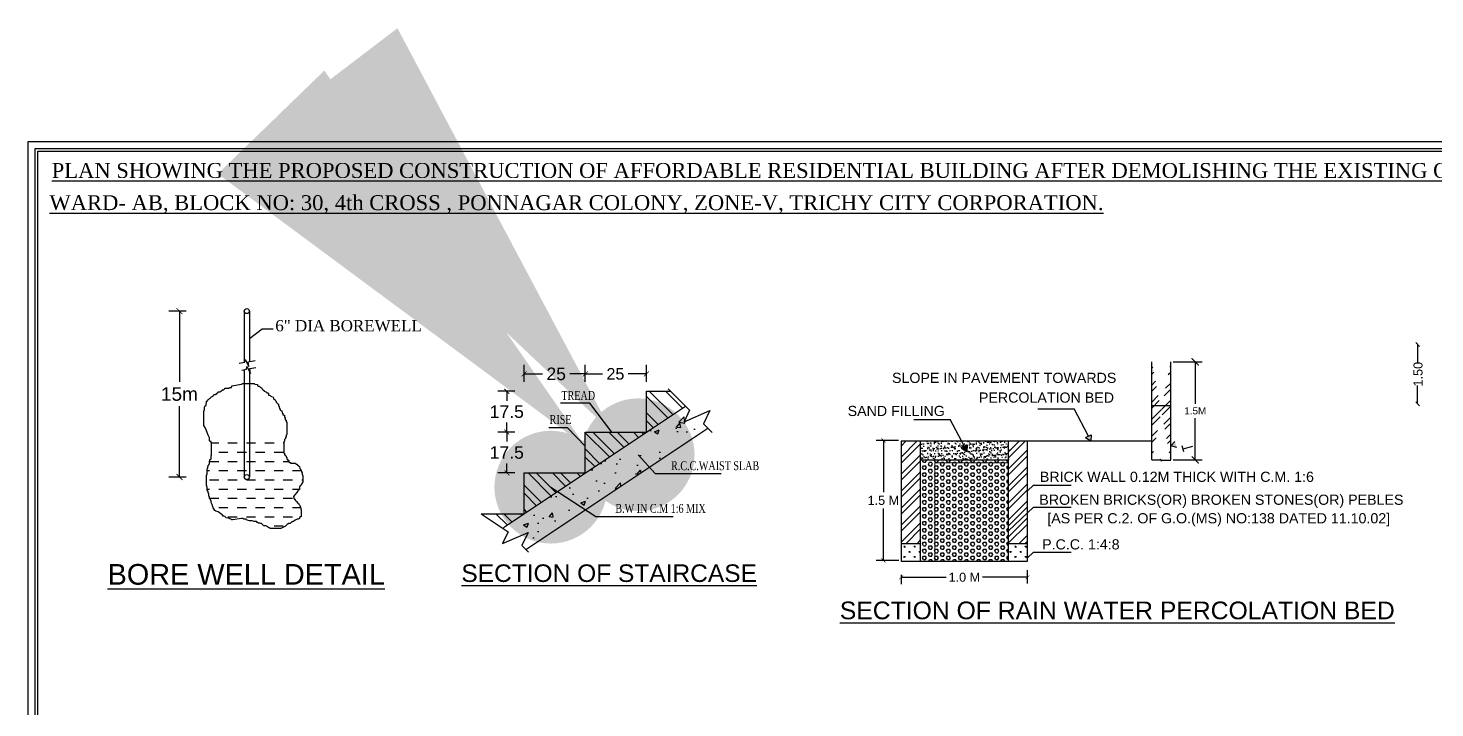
# Model space of a CAD drawing. Header units: metres. Extents: x -132 to 144, y -80 to -15.
# Drawn here: x -81.39 to -45.62, y -32.36 to -15.07 of the extents above; entities that cross this region are included whole.
import ezdxf
from ezdxf.enums import TextEntityAlignment as Align

# ---------------------------------------------------------------- set-up
doc = ezdxf.new("R2010")
doc.units = ezdxf.units.M
doc.header["$MEASUREMENT"] = 0
doc.header["$PDMODE"] = 3
doc.layers.get('0').update_dxf_attribs({"lineweight": 5})
doc.layers.get('DEFPOINTS').update_dxf_attribs({"lineweight": 5})
doc.layers.add('MAIN_GATE', color=57, linetype='Continuous')
doc.styles.add('Isa-', font='times.ttf')
doc.styles.add('ROMANS', font='times.ttf')
doc.styles.get("Standard").update_dxf_attribs({"font": 'arial.ttf'})
doc.styles.add('STYLE2', font='times.ttf')
doc.dimstyles.get("Standard").update_dxf_attribs({"dimtxt": 0.18, "dimasz": 0.18, "dimexe": 0.18, "dimexo": 0.0625, "dimgap": 0.09, "dimtad": 0, "dimtih": 1, "dimtoh": 1, "dimdec": 4, "dimzin": 0, "dimdsep": 46, "dimtxsty": 'Standard', "dimcen": 0.09, "dimadec": 0, "dimazin": 0, "dimtfac": 1, "dimtdec": 4, "dimtofl": 0, "dimtmove": 0, "dimatfit": 3, "dimfxl": 0, "dimtolj": 1, "dimtzin": 0, "dimarcsym": 0})
doc.dimstyles.new('STANDARD$0', dxfattribs={"dimtxt": 0.5, "dimasz": 0.1, "dimexe": 2, "dimexo": 2, "dimgap": 0, "dimtad": 0, "dimzin": 0, "dimdsep": 46, "dimtxsty": 'Standard', "dimblk": 'OBLIQUE', "dimcen": -0.0625, "dimse1": 1, "dimse2": 1, "dimclrd": 3, "dimclre": 9, "dimadec": 0, "dimazin": 0, "dimtfac": 1, "dimtix": 1, "dimtofl": 0, "dimtmove": 2, "dimatfit": 3, "dimldrblk": 'OBLIQUE', "dimfxl": 0, "dimtolj": 1, "dimtzin": 0, "dimarcsym": 0})
doc.dimstyles.new('STANDARD_WS', dxfattribs={"dimtxt": 0.18, "dimasz": 0.18, "dimexe": 0.18, "dimexo": 0.0625, "dimgap": 0.09, "dimtad": 0, "dimtih": 1, "dimtoh": 1, "dimdec": 4, "dimzin": 0, "dimdsep": 46, "dimtxsty": 'Standard', "dimcen": 0.09, "dimadec": 0, "dimazin": 0, "dimtfac": 1, "dimtdec": 4, "dimtofl": 0, "dimtmove": 0, "dimatfit": 3, "dimfxl": 0, "dimtolj": 1, "dimtzin": 0, "dimarcsym": 0})

# ---------------------------------------------------------------- blocks, each defined once
blk = doc.blocks.new('_ARCHTICK')
at = {"color": 0, "linetype": 'ByBlock', "const_width": 0.15}
blk.add_lwpolyline([(-0.5, -0.5), (0.5, 0.5)], dxfattribs=at)
blk = doc.blocks.new('*D140')
at = {"color": 0, "lineweight": -2}
for p, q in [((-59.257, -25.555), (-59.824, -25.555)), ((-59.644, -25.555), (-59.644, -26.874)), ((-59.644, -28.609), (-59.644, -27.289)), ((-59.254, -28.609), (-59.824, -28.609))]:
    blk.add_line(p, q, dxfattribs=at)
at = {"layer": 'DEFPOINTS', "color": 0}
for p in [(-59.644, -25.555), (-59.195, -25.555), (-59.191, -28.609)]:
    blk.add_point(p, dxfattribs=at)
at = {"color": 0, "lineweight": -2, "xscale": 0.1, "yscale": 0.1, "zscale": 0.1}
for p, rotation in [((-59.644, -25.555), 90), ((-59.644, -28.609), 270)]:
    blk.add_blockref('_ARCHTICK', p, dxfattribs=dict(at, rotation=rotation))
at = {"color": 3, "lineweight": -3, "insert": (-59.644, -27.082), "char_height": 0.23, "attachment_point": 5}
blk.add_mtext('\\A1;1.5 M', dxfattribs=at)
blk = doc.blocks.new('*D141')
at = {"color": 0, "lineweight": -2}
for p, q in [((-55.978, -29.193), (-55.978, -28.856)), ((-59.192, -28.974), (-59.192, -29.216)), ((-59.192, -29.036), (-58.047, -29.036)), ((-55.978, -29.036), (-57.123, -29.036))]:
    blk.add_line(p, q, dxfattribs=at)
at = {"layer": 'DEFPOINTS', "color": 0}
for p in [(-59.192, -28.911), (-55.978, -29.036), (-55.978, -29.255)]:
    blk.add_point(p, dxfattribs=at)
at = {"color": 0, "lineweight": -2, "xscale": 0.1, "yscale": 0.1, "zscale": 0.1, "rotation": 180}
blk.add_blockref('_ARCHTICK', (-59.192, -29.036), dxfattribs=at)
at = {"color": 0, "lineweight": -2, "xscale": 0.1, "yscale": 0.1, "zscale": 0.1}
blk.add_blockref('_ARCHTICK', (-55.978, -29.036), dxfattribs=at)
at = {"color": 3, "lineweight": -3, "insert": (-57.585, -29.036), "char_height": 0.23, "attachment_point": 5}
blk.add_mtext('\\A1;1.0 M', dxfattribs=at)
blk = doc.blocks.new('*D142')
at = {"color": 0, "lineweight": -2}
for p, q in [((-52.276, -23.558), (-51.535, -23.558)), ((-51.715, -23.558), (-51.715, -24.624)), ((-51.715, -26.054), (-51.715, -24.988)), ((-52.276, -26.054), (-51.535, -26.054))]:
    blk.add_line(p, q, dxfattribs=at)
at = {"layer": 'DEFPOINTS', "color": 0}
for p in [(-52.339, -23.558), (-52.339, -26.054), (-51.715, -26.054)]:
    blk.add_point(p, dxfattribs=at)
at = {"color": 0, "lineweight": -2, "xscale": 0.18, "yscale": 0.18, "zscale": 0.18}
for p, rotation in [((-51.715, -23.558), 90), ((-51.715, -26.054), 270)]:
    blk.add_blockref('_ARCHTICK', p, dxfattribs=dict(at, rotation=rotation))
at = {"color": 0, "lineweight": -3, "insert": (-51.715, -24.806), "char_height": 0.18, "attachment_point": 5}
blk.add_mtext('\\A1;1.5M', dxfattribs=at)
blk = doc.blocks.new('*D21')
at = {"color": 0, "lineweight": -2}
for p, q in [((788.183, -77.26), (787.846, -77.26)), ((788.026, -77.26), (788.026, -77.449)), ((788.026, -78.074), (788.026, -77.885)), ((788.183, -78.074), (787.846, -78.074))]:
    blk.add_line(p, q, dxfattribs=at)
at = {"layer": 'DEFPOINTS', "color": 0}
for p in [(788.026, -77.26), (788.246, -77.26), (788.246, -78.074)]:
    blk.add_point(p, dxfattribs=at)
at = {"color": 0, "lineweight": -2, "xscale": 0.1, "yscale": 0.1, "zscale": 0.1}
for p, rotation in [((788.026, -77.26), 90), ((788.026, -78.074), 270)]:
    blk.add_blockref('_ARCHTICK', p, dxfattribs=dict(at, rotation=rotation))
at = {"color": 3, "lineweight": 25, "insert": (788.026, -77.667), "char_height": 0.25, "attachment_point": 5}
blk.add_mtext('\\A1;17.5', dxfattribs=at)
blk = doc.blocks.new('*D22')
at = {"color": 0, "lineweight": -2}
for p, q in [((788.183, -78.074), (787.846, -78.074)), ((788.026, -78.074), (788.026, -78.263)), ((788.026, -78.887), (788.026, -78.698)), ((788.183, -78.887), (787.846, -78.887))]:
    blk.add_line(p, q, dxfattribs=at)
at = {"layer": 'DEFPOINTS', "color": 0}
for p in [(788.026, -78.074), (788.246, -78.074), (788.246, -78.887)]:
    blk.add_point(p, dxfattribs=at)
at = {"color": 0, "lineweight": -2, "xscale": 0.1, "yscale": 0.1, "zscale": 0.1}
for p, rotation in [((788.026, -78.074), 90), ((788.026, -78.887), 270)]:
    blk.add_blockref('_ARCHTICK', p, dxfattribs=dict(at, rotation=rotation))
at = {"color": 3, "lineweight": 25, "insert": (788.026, -78.481), "char_height": 0.25, "attachment_point": 5}
blk.add_mtext('\\A1;17.5', dxfattribs=at)
blk = doc.blocks.new('*D23')
at = {"color": 0, "lineweight": -2}
for p, q in [((789.591, -77.07), (789.591, -76.733)), ((790.811, -77.07), (790.811, -76.733)), ((789.591, -76.913), (789.934, -76.913)), ((790.811, -76.913), (790.449, -76.913))]:
    blk.add_line(p, q, dxfattribs=at)
at = {"layer": 'DEFPOINTS', "color": 0}
for p in [(789.591, -77.133), (790.811, -76.913), (790.811, -77.133)]:
    blk.add_point(p, dxfattribs=at)
at = {"color": 0, "lineweight": -2, "xscale": 0.1, "yscale": 0.1, "zscale": 0.1, "rotation": 180}
blk.add_blockref('_ARCHTICK', (789.591, -76.913), dxfattribs=at)
at = {"color": 0, "lineweight": -2, "xscale": 0.1, "yscale": 0.1, "zscale": 0.1}
blk.add_blockref('_ARCHTICK', (790.811, -76.913), dxfattribs=at)
at = {"color": 3, "lineweight": 25, "insert": (790.192, -76.913), "char_height": 0.23, "attachment_point": 5}
blk.add_mtext('\\A1;25', dxfattribs=at)
blk = doc.blocks.new('*D24')
at = {"color": 0, "lineweight": -2}
for p, q in [((788.37, -77.07), (788.37, -76.733)), ((789.591, -77.07), (789.591, -76.733)), ((788.37, -76.913), (788.739, -76.913)), ((789.591, -76.913), (789.283, -76.913))]:
    blk.add_line(p, q, dxfattribs=at)
at = {"layer": 'DEFPOINTS', "color": 0}
for p in [(788.37, -77.133), (789.591, -76.913), (789.591, -77.133)]:
    blk.add_point(p, dxfattribs=at)
at = {"color": 0, "lineweight": -2, "xscale": 0.1, "yscale": 0.1, "zscale": 0.1, "rotation": 180}
blk.add_blockref('_ARCHTICK', (788.37, -76.913), dxfattribs=at)
at = {"color": 0, "lineweight": -2, "xscale": 0.1, "yscale": 0.1, "zscale": 0.1}
blk.add_blockref('_ARCHTICK', (789.591, -76.913), dxfattribs=at)
at = {"color": 3, "lineweight": 25, "insert": (789.011, -76.913), "char_height": 0.25, "attachment_point": 5}
blk.add_mtext('\\A1;25', dxfattribs=at)
blk = doc.blocks.new('*D13')
at = {"color": 0, "lineweight": -2}
for p, q in [((35.311, 72.365), (35.019, 72.365)), ((35.199, 72.365), (35.199, 71.167)), ((35.199, 69.553), (35.199, 70.752)), ((35.312, 69.553), (35.019, 69.553))]:
    blk.add_line(p, q, dxfattribs=at)
at = {"layer": 'DEFPOINTS', "color": 0}
for p in [(35.199, 72.365), (35.374, 72.365), (35.375, 69.553)]:
    blk.add_point(p, dxfattribs=at)
at = {"color": 0, "lineweight": -2, "xscale": 0.1, "yscale": 0.1, "zscale": 0.1}
for p, rotation in [((35.199, 72.365), 90), ((35.199, 69.553), 270)]:
    blk.add_blockref('_ARCHTICK', p, dxfattribs=dict(at, rotation=rotation))
at = {"color": 3, "lineweight": 25, "insert": (35.199, 70.959), "char_height": 0.23, "attachment_point": 5}
blk.add_mtext('\\A1;15m', dxfattribs=at)
blk = doc.blocks.new('_Oblique')
at = {"color": 0, "linetype": 'ByBlock', "lineweight": -2}
blk.add_line((-0.5, -0.5), (0.5, 0.5), dxfattribs=at)
blk = doc.blocks.new('*D196')
at = {"layer": 'DEFPOINTS', "color": 0}
for p in [(-46.06, -23.12), (-45.452, -23.12), (-45.452, -24.624)]:
    blk.add_point(p, dxfattribs=at)
at = {"layer": 'MAIN_GATE', "color": 3, "lineweight": -2}
for p, q in [((-46.06, -23.12), (-46.06, -23.585)), ((-46.06, -24.624), (-46.06, -24.16))]:
    blk.add_line(p, q, dxfattribs=at)
at = {"layer": 'MAIN_GATE', "color": 3, "lineweight": -2, "xscale": 0.1, "yscale": 0.1, "zscale": 0.1}
for p, rotation in [((-46.06, -23.12), 90), ((-46.06, -24.624), 270)]:
    blk.add_blockref('_Oblique', p, dxfattribs=dict(at, rotation=rotation))
at = {"layer": 'MAIN_GATE', "color": 0, "lineweight": -3, "insert": (-46.05, -23.872), "char_height": 0.23, "attachment_point": 5, "rotation": 90}
blk.add_mtext('\\A1;1.50', dxfattribs=at)
blk = doc.blocks.new('FF1')
at = {"lineweight": 25}
h = blk.add_hatch(dxfattribs=at)
h.set_pattern_fill('ANSI32', color=6, scale=0.915432, angle=90, style=0)
h.set_pattern_definition([(135, (764.9812, -69.08092), (-0.2427406, -0.2427406), []), (135, (764.9812, -68.9191), (-0.2427406, -0.2427406), [])])
h.paths.add_polyline_path([(788.37, -78.887), (788.37, -79.701), (789.591, -78.887)])
h.paths.add_polyline_path([(789.591, -78.074), (789.591, -78.887), (790.811, -78.074)])
h.paths.add_polyline_path([(790.811, -77.26), (790.811, -78.074), (791.591, -77.554), (791.294, -77.26)])
h.paths.add_polyline_path([(787.685, -79.701), (787.96, -79.974), (788.37, -79.701)])
h = blk.add_hatch(dxfattribs=at)
h.set_pattern_fill('AR-CONC', color=6, scale=0.13562, style=0)
h.set_pattern_definition([(50, (764.9812, -69.0809), (0.972745, -0.085104), [0.101715, -1.11886]), (355, (764.9812, -69.0809), (-0.188174, 1.02012), [0.081372, -0.89509]), (100.4514, (765.0623, -69.088), (0.784572, 0.935015), [0.086444, -0.950886]), (46.184, (764.9812, -68.8097), (1.44739, -0.224476), [0.15257, -1.67829]), (96.6356, (765.1018, -68.8284), (1.267586, 1.321095), [0.129666, -1.42633]), (351.184, (764.9812, -68.8097), (1.267585, 1.321096), [0.12206, -1.342634]), (21, (765.1168, -68.8775), (0.809523, -0.54603), [0.101715, -1.11886]), (326, (765.1168, -68.8775), (0.329983, 0.983445), [0.081372, -0.89509]), (71.4514, (765.1843, -68.923), (1.139506, 0.437414), [0.086444, -0.950886]), (37.5, (764.9812, -69.08092), (0.016491, 0.4514692), [0, -0.88424, 0, -0.908651, 0, -0.89848]), (7.5, (764.9812, -69.0809), (0.356774, 0.5348995), [0, -0.518067, 0, -0.863897, 0, -0.342439]), (327.5, (764.67878, -69.08092), (0.7239677, -0.030589), [0, -0.339049, 0, -1.057833, 0, -1.403663]), (317.5, (764.54316, -69.0809), (0.790915, 0.135762), [0, -0.440764, 0, -0.70251, 0, -0.996804])])
h.paths.add_polyline_path([(792.033, -77.993), (791.948, -77.908), (792.075, -77.645), (791.563, -77.868), (791.67, -77.633), (791.591, -77.554), (787.96, -79.974), (788.05, -80.063), (787.942, -80.298), (788.455, -80.076), (788.327, -80.338), (788.403, -80.413)])
for p, q in [((790.811, -78.074), (790.811, -77.26)), ((790.811, -77.26), (791.294, -77.26)), ((787.96, -79.974), (791.591, -77.554)), ((788.403, -80.413), (792.033, -77.993)), ((789.591, -78.074), (790.811, -78.074)), ((789.591, -78.887), (789.591, -78.074)), ((788.37, -79.701), (788.37, -78.887)), ((788.37, -78.887), (789.591, -78.887)), ((787.512, -79.701), (788.37, -79.701))]:
    blk.add_line(p, q, dxfattribs=at)
at = {"color": 1, "lineweight": 25}
for p, q in [((791.242, -77.208), (791.67, -77.633)), ((791.948, -77.908), (792.121, -78.08)), ((787.512, -79.701), (788.05, -80.063)), ((788.327, -80.338), (788.461, -80.471))]:
    blk.add_line(p, q, dxfattribs=at)
for points in [[(791.67, -77.633), (791.563, -77.868), (792.075, -77.645), (791.948, -77.908)], [(788.05, -80.063), (787.942, -80.298), (788.455, -80.076), (788.327, -80.338)]]:
    blk.add_lwpolyline(points, dxfattribs=at)
at = {"lineweight": 25, "style": 'ROMANS', "width": 0.75}
for s, p in [('TREAD', (789.115, -77.431)), ('RISE', (788.88, -77.911)), ('R.C.C.WAIST SLAB', (791.302, -78.832)), ('B.W IN C.M 1:6 MIX', (790.191, -79.684))]:
    blk.add_text(s, height=0.1778, dxfattribs=at).set_placement(p)
at = {"color": 3, "lineweight": 25}
blk.add_text('%%uSECTION OF STAIRCASE', height=0.35, dxfattribs=at).set_placement((790.067, -81.062), align=Align.CENTER)
at = {"color": 7, "lineweight": 25}
for base, p1, p2, override, picture, middle in [((789.591, -76.913), (788.37, -77.133), (789.591, -77.133), {"dimtxt": 0.25, "dimasz": 0.1, "dimdec": 2, "dimblk1": 'ARCHTICK', "dimblk2": 'ARCHTICK', "dimsah": 1, "dimclrt": 3}, '*D24', (789.011, -76.913)), ((790.811, -76.913), (789.591, -77.133), (790.811, -77.133), {"dimtxt": 0.23, "dimasz": 0.1, "dimdec": 2, "dimblk1": 'ARCHTICK', "dimblk2": 'ARCHTICK', "dimsah": 1, "dimclrt": 3}, '*D23', (790.192, -76.913))]:
    dim = blk.add_linear_dim(base=base, p1=p1, p2=p2, text='25', dimstyle='STANDARD_WS', override=override, dxfattribs=at)
    dim.commit()
    dim.dimension.update_dxf_attribs({"geometry": picture, "text_midpoint": middle, "dimtype": 160})
for base, p1, p2, picture, middle in [((788.026, -77.26), (788.246, -78.074), (788.246, -77.26), '*D21', (788.026, -77.667)), ((788.026, -78.074), (788.246, -78.887), (788.246, -78.074), '*D22', (788.026, -78.481))]:
    dim = blk.add_linear_dim(base=base, p1=p1, p2=p2, angle=90, text='17.5', dimstyle='STANDARD_WS', override={"dimtxt": 0.25, "dimasz": 0.1, "dimdec": 2, "dimblk1": 'ARCHTICK', "dimblk2": 'ARCHTICK', "dimsah": 1, "dimclrt": 3}, dxfattribs=at)
    dim.commit()
    dim.dimension.update_dxf_attribs({"geometry": picture, "text_midpoint": middle})
at = {"color": 1, "lineweight": 25}
for points, override in [([(790.122, -78.074), (789.684, -77.499), (789.096, -77.499)], {"dimtxt": 9, "dimasz": 9, "dimexe": 3, "dimexo": 6, "dimgap": 2, "dimtad": 1, "dimtih": 0, "dimtoh": 0, "dimzin": 12, "dimclrd": 1, "dimclre": 1, "dimclrt": 4}), ([(789.591, -78.353), (789.237, -77.988), (788.864, -77.988)], {"dimtxt": 9, "dimasz": 9, "dimexe": 3, "dimexo": 6, "dimgap": 2, "dimtad": 1, "dimtih": 0, "dimtoh": 0, "dimzin": 12, "dimclrd": 1, "dimclre": 1, "dimclrt": 4}), ([(790.645, -78.526), (790.988, -78.9), (792.299, -78.9)], {"dimtxt": 9, "dimasz": 9, "dimexe": 3, "dimexo": 6, "dimgap": 2, "dimtad": 1, "dimtih": 0, "dimtoh": 0, "dimzin": 12, "dimclrd": 1, "dimclre": 1, "dimclrt": 4, "dimldrblk": 'DOTSMALL'}), ([(788.904, -79.171), (789.799, -79.754), (791.341, -79.754)], {"dimtxt": 9, "dimasz": 9, "dimexe": 3, "dimexo": 6, "dimgap": 2, "dimtad": 1, "dimtih": 0, "dimtoh": 0, "dimzin": 12, "dimclrd": 1, "dimclre": 1, "dimclrt": 4, "dimldrblk": 'DOTSMALL'})]:
    blk.add_leader(points, dimstyle='Standard', override=override, dxfattribs=at)
blk = doc.blocks.new('DCASDF')
at = {"lineweight": 25}
h = blk.add_hatch(dxfattribs=at)
h.set_pattern_fill('DASH', color=1, scale=1.250156, style=0)
h.set_pattern_definition([(0, (1.79064, 60.89744), (0.1562695, 0.1562695), [0.1562695, -0.1562695])])
h.paths.add_polyline_path([(37.26, 69.667), (37.25, 69.677), (37.25, 69.686), (37.241, 69.695), (37.232, 69.733), (37.204, 69.751), (37.194, 69.76), (37.194, 69.77), (37.176, 69.77), (37.166, 69.779), (37.166, 69.788), (37.083, 69.788), (37.083, 69.798), (37.064, 69.798), (37.064, 69.807), (37.055, 69.807), (37.055, 69.835), (37.046, 69.835), (37.046, 69.844), (37.027, 69.844), (37.027, 69.854), (37.018, 69.863), (37.018, 69.891), (37.008, 69.891), (37.008, 69.909), (36.999, 69.919), (36.99, 69.919), (36.98, 69.937), (36.98, 69.956), (36.971, 69.956), (36.971, 70.152), (36.98, 70.161), (36.98, 70.189), (36.99, 70.198), (36.999, 70.207), (36.999, 70.226), (37.008, 70.226), (37.008, 70.263), (37.018, 70.273), (37.018, 70.28), (35.68, 70.28), (35.688, 70.26), (35.707, 70.216), (35.707, 70.166), (35.716, 70.157), (35.735, 70.157), (35.735, 70.129), (35.744, 70.129), (35.744, 69.924), (35.735, 69.915), (35.735, 69.859), (35.725, 69.85), (35.716, 69.85), (35.716, 69.841), (35.707, 69.813), (35.707, 69.775), (35.697, 69.766), (35.697, 69.757), (35.688, 69.747), (35.688, 69.738), (35.679, 69.729), (35.679, 69.701), (35.669, 69.692), (35.669, 69.608), (35.66, 69.58), (35.66, 69.412), (35.669, 69.375), (35.669, 69.328), (35.688, 69.31), (35.688, 69.291), (35.697, 69.263), (35.697, 69.226), (35.707, 69.217), (35.707, 69.189), (35.725, 69.17), (35.735, 69.142), (35.735, 69.123), (35.753, 69.086), (35.763, 69.049), (35.772, 69.03), (35.781, 69.012), (35.8, 68.984), (35.818, 68.974), (35.856, 68.965), (35.902, 68.928), (35.921, 68.919), (35.94, 68.891), (35.949, 68.891), (35.977, 68.881), (35.986, 68.863), (36.024, 68.853), (36.033, 68.853), (36.052, 68.844), (36.061, 68.844), (36.08, 68.835), (36.089, 68.825), (36.098, 68.825), (36.253, 68.848), (36.272, 68.848), (36.29, 68.839), (36.328, 68.839), (36.337, 68.829), (36.346, 68.82), (36.384, 68.811), (36.43, 68.811), (36.468, 68.801), (36.505, 68.801), (36.514, 68.783), (36.523, 68.783), (36.542, 68.773), (36.561, 68.773), (36.579, 68.764), (36.589, 68.764), (36.617, 68.736), (36.626, 68.727), (36.663, 68.727), (36.673, 68.717), (36.691, 68.708), (36.71, 68.699), (36.719, 68.69), (36.738, 68.68), (36.915, 68.68), (36.952, 68.699), (36.999, 68.717), (37.027, 68.745), (37.055, 68.764), (37.074, 68.764), (37.083, 68.773), (37.102, 68.792), (37.12, 68.792), (37.12, 68.801), (37.13, 68.801), (37.158, 68.82), (37.195, 68.839), (37.214, 68.839), (37.232, 68.848), (37.232, 68.866), (37.242, 68.866), (37.242, 68.876), (37.251, 68.876), (37.26, 68.885), (37.26, 68.997), (37.251, 69.034), (37.251, 69.043), (37.242, 69.071), (37.232, 69.081), (37.223, 69.09), (37.223, 69.099), (37.204, 69.109), (37.186, 69.137), (37.167, 69.155), (37.139, 69.192), (37.13, 69.22), (37.204, 69.313), (37.213, 69.332), (37.222, 69.332), (37.222, 69.341), (37.232, 69.341), (37.232, 69.388), (37.241, 69.388), (37.241, 69.397), (37.26, 69.416), (37.269, 69.425), (37.269, 69.435), (37.278, 69.444), (37.278, 69.462), (37.288, 69.462), (37.288, 69.574), (37.278, 69.602), (37.278, 69.621), (37.269, 69.639), (37.269, 69.649)])
for p, q in [((36.298, 72.365), (36.298, 71.496)), ((36.384, 72.365), (36.384, 71.511)), ((36.298, 71.374), (36.298, 69.553)), ((36.384, 71.348), (36.384, 69.553))]:
    blk.add_line(p, q, dxfattribs=at)
at = {"color": 21, "lineweight": 25}
for p, q in [((36.384, 71.901), (36.603, 72.065)), ((36.603, 72.065), (36.786, 72.065)), ((36.307, 71.497), (36.311, 71.544)), ((36.311, 71.544), (36.376, 71.428)), ((36.21, 71.483), (36.307, 71.497)), ((36.255, 71.367), (36.336, 71.379)), ((36.336, 71.379), (36.34, 71.426)), ((36.34, 71.426), (36.405, 71.31)), ((36.366, 71.507), (36.484, 71.528)), ((36.376, 71.428), (36.366, 71.507)), ((36.395, 71.39), (36.496, 71.407)), ((36.405, 71.31), (36.395, 71.39))]:
    blk.add_line(p, q, dxfattribs=at)
at = {"color": 2, "lineweight": 25}
blk.add_lwpolyline([(35.707, 70.216), (35.688, 70.26), (35.641, 70.381), (35.613, 70.427), (35.613, 70.669), (35.623, 70.697), (35.623, 70.725), (35.632, 70.753), (35.651, 70.772), (35.651, 70.8), (35.66, 70.809), (35.66, 70.837), (35.669, 70.846), (35.679, 70.846), (35.688, 70.865), (35.697, 70.874), (35.707, 70.884), (35.716, 70.884), (35.725, 70.893), (35.744, 70.911), (35.763, 70.921), (35.772, 70.921), (35.772, 70.93), (35.781, 70.949), (35.809, 70.949), (35.809, 70.958), (35.828, 70.958), (35.828, 70.967), (35.837, 70.967), (35.837, 70.977), (35.846, 70.977), (35.846, 70.986), (35.856, 70.986), (35.856, 70.995), (35.884, 70.995), (35.893, 71.005), (35.921, 71.023), (35.93, 71.033), (35.94, 71.033), (35.958, 71.042), (35.968, 71.051), (35.968, 71.06), (36.042, 71.06), (36.052, 71.07), (36.08, 71.07), (36.08, 71.079), (36.089, 71.079), (36.089, 71.098), (36.253, 71.129), (36.272, 71.139), (36.468, 71.139), (36.477, 71.129), (36.514, 71.12), (36.523, 71.12), (36.523, 71.101), (36.533, 71.092), (36.551, 71.092), (36.561, 71.083), (36.57, 71.083), (36.57, 71.074), (36.589, 71.064), (36.598, 71.055), (36.598, 71.046), (36.607, 71.046), (36.607, 71.036), (36.617, 71.027), (36.626, 71.018), (36.635, 71.018), (36.635, 71.008), (36.663, 70.999), (36.673, 70.99), (36.682, 70.98), (36.701, 70.98), (36.71, 70.971), (36.71, 70.943), (36.719, 70.943), (36.738, 70.934), (36.747, 70.925), (36.757, 70.915), (36.785, 70.906), (36.794, 70.897), (36.794, 70.878), (36.803, 70.869), (36.813, 70.869), (36.822, 70.859), (36.831, 70.841), (36.831, 70.831), (36.841, 70.831), (36.841, 70.822), (36.869, 70.794), (36.869, 70.785), (36.878, 70.785), (36.878, 70.757), (36.887, 70.748), (36.896, 70.71), (36.906, 70.71), (36.906, 70.692), (36.915, 70.682), (36.934, 70.673), (36.934, 70.664), (36.943, 70.654), (36.943, 70.636), (36.952, 70.636), (36.952, 70.608), (36.962, 70.608), (36.971, 70.599), (36.98, 70.599), (36.98, 70.561), (36.99, 70.561), (36.99, 70.524), (37.008, 70.515), (37.008, 70.487), (37.018, 70.487), (37.018, 70.273), (37.008, 70.263), (37.008, 70.226), (36.999, 70.226), (36.999, 70.207), (36.99, 70.198), (36.98, 70.189), (36.98, 70.161), (36.971, 70.152), (36.971, 69.956), (36.98, 69.956), (36.98, 69.937), (36.99, 69.919), (36.999, 69.919), (37.008, 69.909), (37.008, 69.891), (37.018, 69.891), (37.018, 69.863), (37.027, 69.854), (37.027, 69.844), (37.046, 69.844), (37.046, 69.835), (37.055, 69.835), (37.055, 69.807), (37.064, 69.807), (37.064, 69.798), (37.083, 69.798), (37.083, 69.788), (37.166, 69.788), (37.166, 69.779), (37.176, 69.77), (37.194, 69.77), (37.194, 69.76), (37.204, 69.751), (37.232, 69.733), (37.241, 69.695), (37.25, 69.686), (37.25, 69.677), (37.26, 69.667), (37.269, 69.649), (37.269, 69.639), (37.278, 69.621), (37.278, 69.602), (37.288, 69.574), (37.288, 69.462), (37.278, 69.462), (37.278, 69.444), (37.269, 69.435), (37.269, 69.425), (37.26, 69.416), (37.241, 69.397), (37.241, 69.388), (37.232, 69.388), (37.232, 69.341), (37.222, 69.341), (37.222, 69.332), (37.213, 69.332), (37.204, 69.313), (37.13, 69.22), (37.139, 69.192), (37.167, 69.155), (37.186, 69.137), (37.204, 69.109), (37.223, 69.099), (37.223, 69.09), (37.232, 69.081), (37.242, 69.071), (37.251, 69.043), (37.251, 69.034), (37.26, 68.997), (37.26, 68.885), (37.251, 68.876), (37.242, 68.876), (37.242, 68.866), (37.232, 68.866), (37.232, 68.848), (37.214, 68.839), (37.195, 68.839), (37.158, 68.82), (37.13, 68.801), (37.12, 68.801), (37.12, 68.792), (37.102, 68.792), (37.083, 68.773), (37.074, 68.764), (37.055, 68.764), (37.027, 68.745), (36.999, 68.717), (36.952, 68.699), (36.915, 68.68), (36.738, 68.68), (36.719, 68.69), (36.71, 68.699), (36.691, 68.708), (36.673, 68.717), (36.663, 68.727), (36.626, 68.727), (36.617, 68.736), (36.589, 68.764), (36.579, 68.764), (36.561, 68.773), (36.542, 68.773), (36.523, 68.783), (36.514, 68.783), (36.505, 68.801), (36.468, 68.801), (36.43, 68.811), (36.384, 68.811), (36.346, 68.82), (36.337, 68.829), (36.328, 68.839), (36.29, 68.839), (36.272, 68.848), (36.253, 68.848), (36.098, 68.825), (36.089, 68.825), (36.08, 68.835), (36.061, 68.844), (36.052, 68.844), (36.033, 68.853), (36.024, 68.853), (35.986, 68.863), (35.977, 68.881), (35.949, 68.891), (35.94, 68.891), (35.921, 68.919), (35.902, 68.928), (35.856, 68.965), (35.818, 68.974), (35.8, 68.984), (35.781, 69.012), (35.772, 69.03), (35.763, 69.049), (35.753, 69.086), (35.735, 69.123), (35.735, 69.142), (35.725, 69.17), (35.707, 69.189), (35.707, 69.217), (35.697, 69.226), (35.697, 69.263), (35.688, 69.291), (35.688, 69.31), (35.669, 69.328), (35.669, 69.375), (35.66, 69.412), (35.66, 69.58), (35.669, 69.608), (35.669, 69.692), (35.679, 69.701), (35.679, 69.729), (35.688, 69.738), (35.688, 69.747), (35.697, 69.757), (35.697, 69.766), (35.707, 69.775), (35.707, 69.813), (35.716, 69.841), (35.716, 69.85), (35.725, 69.85), (35.735, 69.859), (35.735, 69.915), (35.744, 69.924), (35.744, 70.129), (35.735, 70.129), (35.735, 70.157), (35.716, 70.157), (35.707, 70.166), (35.707, 70.216)], close=True, dxfattribs=at)
at = {"lineweight": 25}
for centre in [(36.34, 72.365), (36.341, 69.553)]:
    blk.add_circle(centre, 0.0429, dxfattribs=at)
at = {"color": 3, "lineweight": 25, "style": 'STYLE2'}
blk.add_text('6" DIA BOREWELL', height=0.1905, dxfattribs=at).set_placement((36.824, 72.023))
at = {"color": 3, "lineweight": 25}
blk.add_text('%%uBORE WELL DETAIL', height=0.35, dxfattribs=at).set_placement((33.981, 67.728))
at = {"color": 7, "lineweight": 25}
dim = blk.add_linear_dim(base=(35.199, 72.365), p1=(35.375, 69.553), p2=(35.374, 72.365), angle=90, text='15m', dimstyle='STANDARD_WS', override={"dimtxt": 0.23, "dimasz": 0.1, "dimdec": 2, "dimblk1": 'ARCHTICK', "dimblk2": 'ARCHTICK', "dimsah": 1, "dimclrt": 3}, dxfattribs=at)
dim.commit()
dim.dimension.update_dxf_attribs({"geometry": '*D13', "text_midpoint": (35.199, 70.959)})

msp = doc.modelspace()

# ---------------------------------------------------------------- hatches: boundary and pattern name
at = {"lineweight": -3}
h = msp.add_hatch(dxfattribs=at)
h.set_pattern_fill('STEEL', color=2, scale=0.096441, style=0)
h.set_pattern_definition([(45, (-89.01795, -26.28964), (-0.2165153, 0.2165153), []), (45, (-89.01795, -26.13654), (-0.2165153, 0.2165153), [])])
edge = h.paths.add_edge_path()
edge.add_line((-52.33858, -26.05407), (-52.33858, -23.55757))
edge.add_line((-52.82079, -26.05407), (-52.82079, -23.55757))
h = msp.add_hatch(dxfattribs=at)
h.set_pattern_fill('STEEL', color=2, scale=0.096441, style=0)
h.set_pattern_definition([(45, (-144.42738, -35.5883), (-0.2165153, 0.2165153), []), (45, (-144.42738, -35.4352), (-0.2165153, 0.2165153), [])])
h.paths.add_polyline_path([(-56.1253, -27.08228), (-56.07338, -27.05635), (-56.07338, -27.08348), (-55.97758, -27.08348), (-55.97758, -25.57118), (-56.45979, -25.57118), (-56.45979, -28.17508), (-55.97758, -28.17508), (-55.97758, -27.08348), (-56.07338, -27.08348), (-56.07338, -27.1147)])
h.paths.add_polyline_path([(-58.71007, -25.57118), (-59.19227, -25.57118), (-59.19227, -28.17508), (-58.71007, -28.17508)])
h = msp.add_hatch(dxfattribs=at)
h.set_pattern_fill('AR-SAND', color=6, scale=0.002679, style=0)
h.set_pattern_definition([(37.5, (-84.95747, -26.28964), (-0.00428633, 0.13110917), [0, -0.10342717, 0, -0.11567513, 0, -0.1105718]), (7.5, (-84.95747, -26.28964), (0.120423, 0.1920306), [0, -0.05579624, 0, -0.09322054, 0, -0.0357232]), (327.5, (-85.04117, -26.28964), (0.21189936, 0.000385), [0, -0.0340221, 0, -0.12247954, 0, -0.15990385]), (317.5, (-85.04117, -26.28964), (0.2045495, 0.0597207), [0, -0.01701105, 0, -0.08029215, 0, -0.09185966])])
h.paths.add_polyline_path([(-56.45979, -26.05339), (-56.45979, -25.57118), (-58.71007, -25.57118), (-58.71007, -26.05339)])
msp.add_hatch(color=1, dxfattribs=at).paths.add_polyline_path([(-57.51263, -25.6798), (-57.65524, -25.74972), (-57.521, -25.83462)])
h = msp.add_hatch(color=1, dxfattribs=at)
h.paths.add_polyline_path([(-54.36897, -25.57118), (-54.3606, -25.41637), (-54.50321, -25.48629)])
h.paths.add_polyline_path([(-52.18395, -25.73288), (-52.23072, -25.58109), (-52.33776, -25.69325)])
h = msp.add_hatch(dxfattribs=at)
h.set_pattern_fill('HEX', color=1, scale=0.016073, style=0)
h.set_pattern_definition([(0, (-84.95747, -26.28964), (0, 0.08839198), [0.05103314, -0.1020663]), (120, (-84.95747, -26.28964), (-0.0765497, -0.044196), [0.05103314, -0.1020663]), (60, (-84.90644, -26.28964), (-0.0765497, 0.044196), [0.05103314, -0.1020663])])
h.paths.add_polyline_path([(-56.45979, -26.05339), (-58.71007, -26.05339), (-58.71007, -28.62513), (-56.45979, -28.62513)])
h = msp.add_hatch(dxfattribs=at)
h.set_pattern_fill('GRASS', color=2, scale=0.007144, style=0)
h.set_pattern_definition([(90, (-144.42738, -35.58831), (-0.12830527, 0.12830527), [0.0340221, -0.22258845]), (45, (-144.42738, -35.5883), (-0.12830536, 0.12830536), [0.0340221, -0.1474291]), (135, (-144.42738, -35.5883), (-0.12830536, -0.12830536), [0.0340221, -0.1474291])])
h.paths.add_polyline_path([(-59.19227, -28.62513), (-58.71007, -28.62513), (-58.71007, -28.17508), (-59.19227, -28.17508)])
h.paths.add_polyline_path([(-56.45979, -28.62513), (-55.97758, -28.62513), (-55.97758, -28.38163), (-56.08576, -28.38163), (-56.08576, -28.41289), (-56.13769, -28.38047), (-56.08576, -28.35454), (-56.08576, -28.38163), (-55.97758, -28.38163), (-55.97758, -28.17508), (-56.45979, -28.17508)])

# ---------------------------------------------------------------- linework, layer by layer
for p, q in [((-52.82079, -26.05407), (-52.82079, -23.55757)), ((-52.33858, -26.05407), (-52.33858, -23.55757)), ((-52.82079, -24.66422), (-52.33858, -24.66422)), ((-59.19227, -25.57118), (-52.82079, -25.57118)), ((-59.19227, -25.57118), (-59.19227, -28.62513)), ((-58.71007, -25.57118), (-58.71007, -28.62513)), ((-56.45979, -28.62513), (-56.45979, -25.57118)), ((-55.97758, -28.62513), (-55.97758, -25.57118)), ((-52.23072, -25.58109), (-52.33776, -25.69325)), ((-52.18395, -25.73288), (-52.33776, -25.69325)), ((-52.00246, -25.84618), (-52.04923, -25.6944)), ((-58.71007, -26.05339), (-56.45979, -26.05339)), ((-52.82079, -26.05407), (-52.62648, -26.05407)), ((-52.62648, -26.05407), (-52.612, -26.03031)), ((-52.612, -26.03031), (-52.57712, -26.08793)), ((-52.57712, -26.08793), (-52.57351, -26.05552)), ((-52.57351, -26.05552), (-52.33858, -26.05552)), ((-59.19227, -28.17508), (-58.71007, -28.17508)), ((-56.45979, -28.17508), (-55.97758, -28.17508)), ((-59.19227, -28.62513), (-55.97758, -28.62513))]:
    msp.add_line(p, q, dxfattribs=at)
at = {"color": 1, "lineweight": -3}
for p, q in [((-58.87267, -25.02029), (-57.94934, -25.02029)), ((-57.58393, -25.71476), (-57.94934, -25.02029)), ((-55.72065, -24.75685), (-54.79732, -24.75685)), ((-54.43191, -25.45133), (-54.79732, -24.75685)), ((-57.65524, -25.74972), (-57.51263, -25.6798)), ((-57.65524, -25.74972), (-57.521, -25.83462)), ((-57.51263, -25.6798), (-57.521, -25.83462)), ((-54.50321, -25.48629), (-54.3606, -25.41637)), ((-54.50321, -25.48629), (-54.36897, -25.57118)), ((-54.3606, -25.41637), (-54.36897, -25.57118)), ((-52.02585, -25.77029), (-51.77394, -25.70047)), ((-55.82789, -26.6975), (-55.97758, -26.84112)), ((-55.82789, -26.6975), (-54.86772, -26.6975)), ((-55.82789, -27.25352), (-56.45979, -27.85977)), ((-55.82789, -27.25352), (-54.86772, -27.25352)), ((-55.82789, -28.4013), (-55.97758, -28.54492)), ((-55.82789, -28.4013), (-54.86772, -28.4013))]:
    msp.add_line(p, q, dxfattribs=at)
at = {"lineweight": -3}
for points in [[(-81.38915, -17.95301), (3.14417, -17.95301), (3.14417, -80.20358), (-81.38915, -80.20358)], [(-81.21092, -18.13123), (2.96595, -18.13123), (2.96595, -80.02535), (-81.21092, -80.02535)], [(-81.13915, -18.20301), (2.89417, -18.20301), (2.89417, -79.95358), (-81.13915, -79.95358)]]:
    msp.add_lwpolyline(points, close=True, dxfattribs=at)
at = {"color": 64, "lineweight": -3}
msp.add_lwpolyline([(-81.21092, -18.13123), (2.96595, -18.13123), (2.96595, -80.02535), (-81.21092, -80.02535)], close=True, dxfattribs=at)
at = {"color": 175}
msp.add_lwpolyline([(-58.33479, -28.62513), (-56.45979, -28.62513), (-56.45979, -26.12513), (-58.33479, -26.12513)], close=True, dxfattribs=at)

# ---------------------------------------------------------------- block references
at = {"color": 7, "lineweight": -3, "xscale": 1.27500000000009, "yscale": 1.27500000000009, "zscale": 1.27500000000009}
msp.add_blockref('FF1', (-1073.95215, 74.19859), dxfattribs=at)
at = {"lineweight": -3, "xscale": 1.5, "yscale": 1.5, "zscale": 1.5}
msp.add_blockref('DCASDF', (-130.34085, -130.81623), dxfattribs=at)

# ---------------------------------------------------------------- texts
at = {"color": 2, "lineweight": -3, "style": 'Isa-'}
for s, p in [('%%UPLAN SHOWING THE PROPOSED CONSTRUCTION OF AFFORDABLE RESIDENTIAL BUILDING AFTER DEMOLISHING THE EXISTING OLD BUILDING AT DOOR NO : 73, T.S NO : 88/2 ,89,', (-80.7896, -18.88187)), ('%%UWARD- AB, BLOCK NO: 30, 4th CROSS , PONNAGAR COLONY, ZONE-V, TRICHY CITY CORPORATION.', (-80.84799, -19.70048))]:
    msp.add_text(s, height=0.38, dxfattribs=at).set_placement(p)
at = {"color": 3, "lineweight": -3}
for s, height, p in [('SLOPE IN PAVEMENT TOWARDS', 0.25875, (-59.42436, -24.09447)), ('SAND FILLING', 0.25875, (-60.55268, -24.93621)), (' PERCOLATION BED', 0.25875, (-57.31519, -24.59601)), ('BRICK WALL 0.12M THICK WITH C.M. 1:6', 0.25875, (-55.66567, -26.61105)), ('BROKEN BRICKS(OR) BROKEN STONES(OR) PEBLES', 0.25875, (-55.67944, -27.19401)), ('[AS PER C.2. OF G.O.(MS) NO:138 DATED 11.10.02]', 0.25875, (-55.47642, -27.66526)), ('P.C.C. 1:4:8', 0.25875, (-55.6073, -28.32903)), ('%%uSECTION OF RAIN WATER PERCOLATION BED', 0.45, (-60.75186, -30.10423))]:
    msp.add_text(s, height=height, dxfattribs=at).set_placement(p)

# ---------------------------------------------------------------- dimensions: what is measured, and where the dimension line sits
at = {"color": 210, "lineweight": -3}
dim = msp.add_aligned_dim(p1=(-52.33858, -23.55757), p2=(-52.33858, -26.05407), distance=0.62399, text='1.5M', dimstyle='Standard', override={"dimblk1": 'ARCHTICK', "dimblk2": 'ARCHTICK', "dimsah": 1}, dxfattribs=at)
dim.commit()
dim.dimension.update_dxf_attribs({"geometry": '*D142', "text_midpoint": (-51.71459, -24.80582)})
at = {"color": 7, "lineweight": -3}
dim = msp.add_linear_dim(base=(-59.64368, -25.55485), p1=(-59.19145, -28.6088), p2=(-59.19466, -25.55485), angle=90, text='1.5 M', dimstyle='STANDARD_WS', override={"dimtxt": 0.23, "dimasz": 0.1, "dimdec": 2, "dimblk1": 'ARCHTICK', "dimblk2": 'ARCHTICK', "dimsah": 1, "dimclrt": 3}, dxfattribs=at)
dim.commit()
dim.dimension.update_dxf_attribs({"geometry": '*D140', "text_midpoint": (-59.64368, -27.08182)})
dim = msp.add_linear_dim(base=(-55.97758, -29.036), p1=(-59.19227, -28.91142), p2=(-55.97758, -29.25509), text='1.0 M', dimstyle='STANDARD_WS', override={"dimtxt": 0.23, "dimasz": 0.1, "dimdec": 2, "dimblk1": 'ARCHTICK', "dimblk2": 'ARCHTICK', "dimsah": 1, "dimclrt": 3}, dxfattribs=at)
dim.commit()
dim.dimension.update_dxf_attribs({"geometry": '*D141', "text_midpoint": (-57.58493, -29.036)})
at = {"layer": 'MAIN_GATE', "color": 1, "lineweight": -3}
dim = msp.add_linear_dim(base=(-46.06047, -23.11974), p1=(-45.45151, -24.62446), p2=(-45.45151, -23.11974), angle=90, dimstyle='STANDARD$0', override={"dimscale": 1, "dimtxt": 0.23}, dxfattribs=at)
dim.commit()
dim.dimension.update_dxf_attribs({"geometry": '*D196', "text_midpoint": (-46.05029, -23.8721), "dimtype": 160})

doc.saveas('drawing.dxf')
